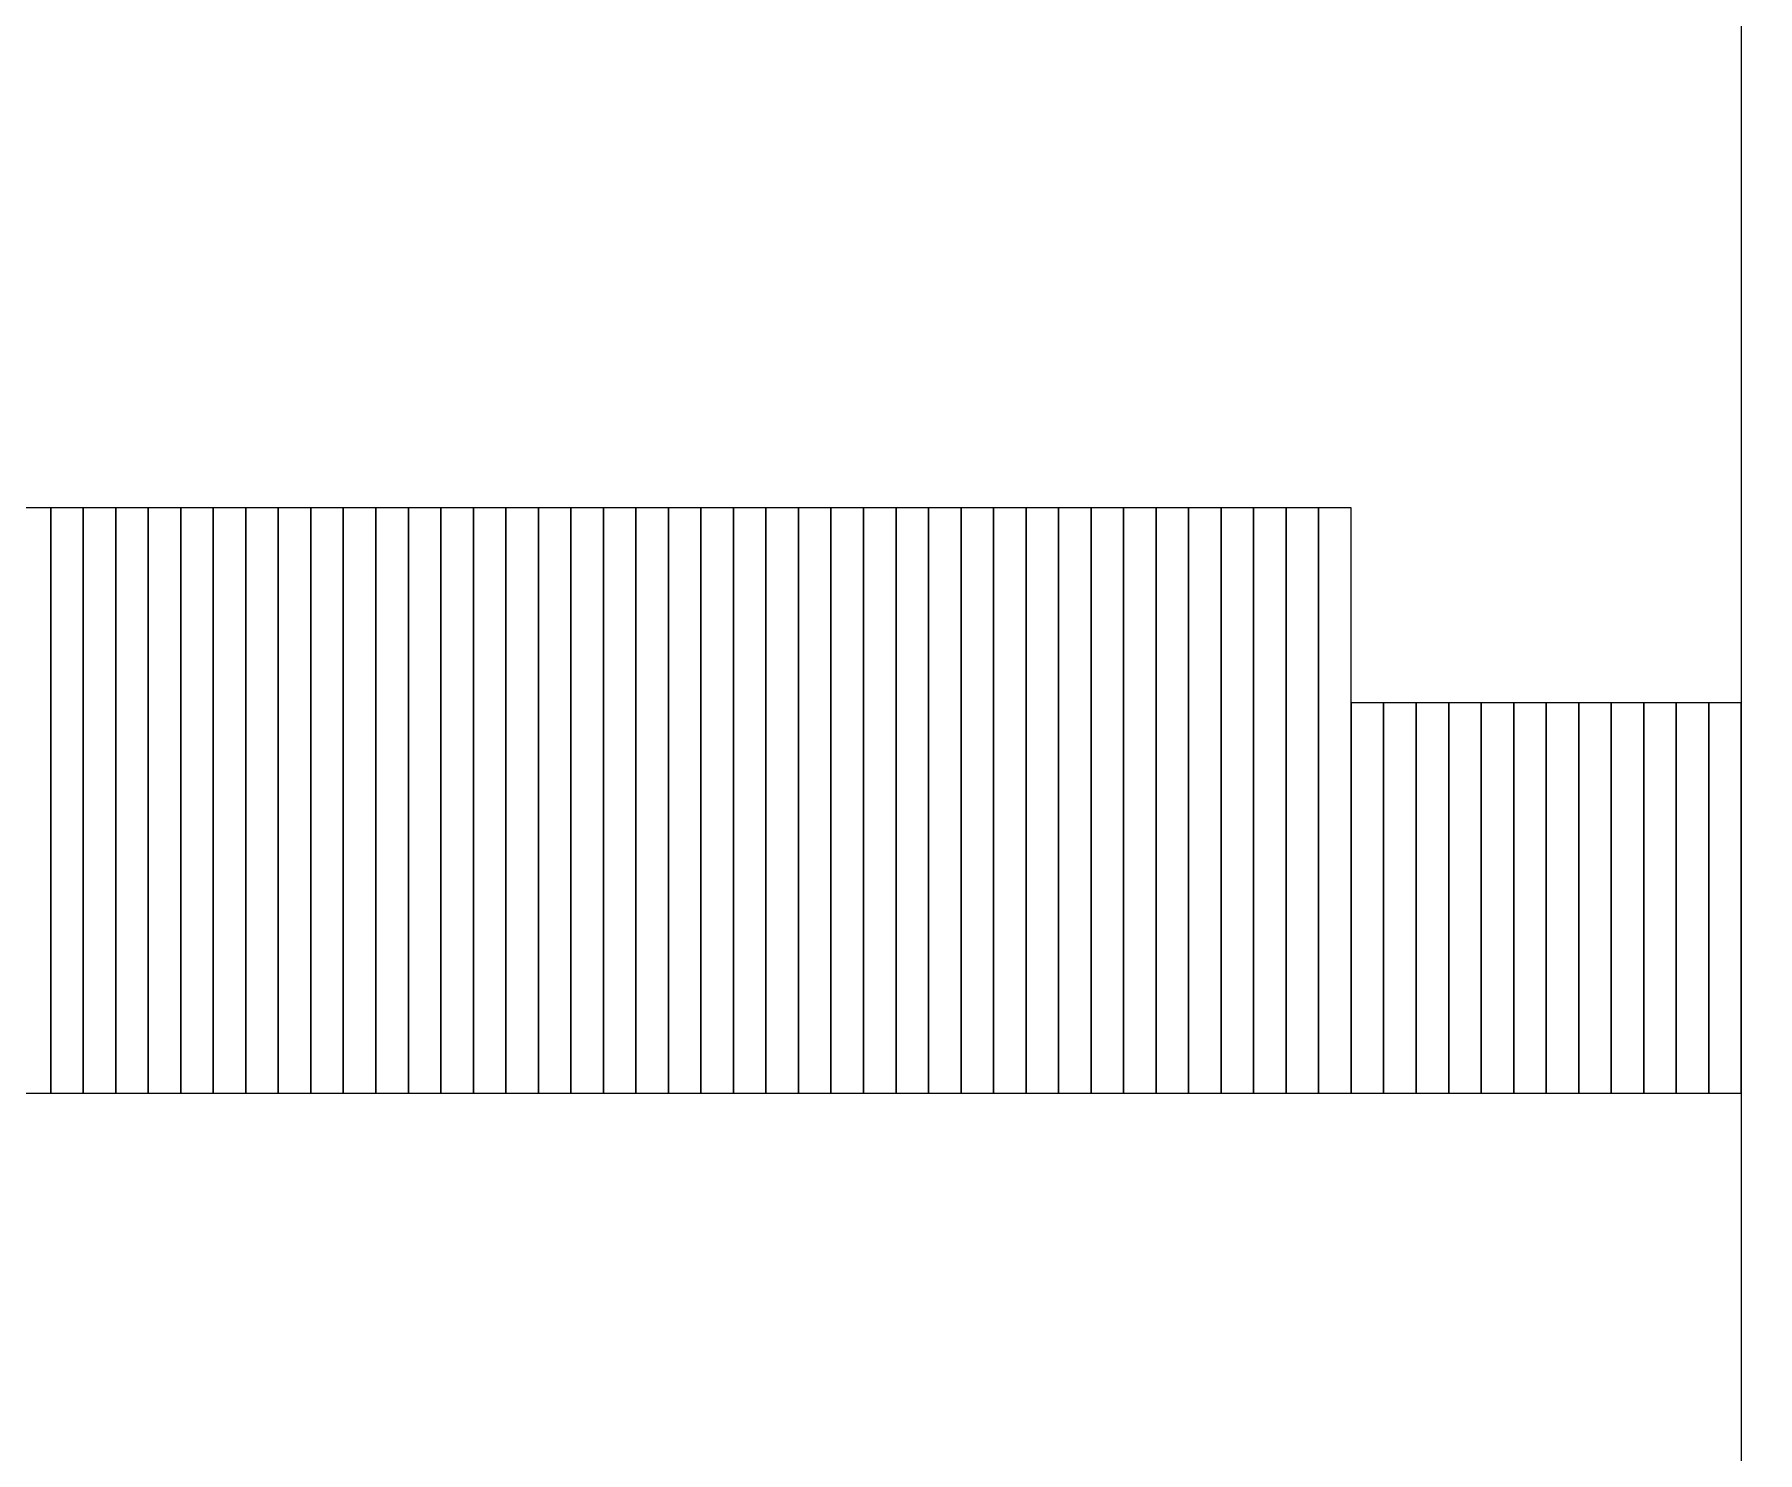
# Model space of a CAD drawing. Header units: millimetres. Extents: x -90 to 99, y -65 to 67.
# Drawn here: x -48.188 to -46.842, y 35.761 to 36.869 of the extents above; entities that cross this region are included whole.
import ezdxf

# ---------------------------------------------------------------- set-up
doc = ezdxf.new("R2010")
doc.units = ezdxf.units.MM
doc.header["$MEASUREMENT"] = 0
doc.layers.add('BG_OUTLINE', color=7, linetype='Continuous')
doc.layers.add('MA_PEN3', color=7, linetype='Continuous')

msp = doc.modelspace()

# ---------------------------------------------------------------- linework, layer by layer
at = {"layer": 'BG_OUTLINE', "color": 3, "lineweight": 9}
msp.add_open_spline([(-71.7269, -61.8795), (-71.7269, -61.8795), (-71.7343, 42.2681), (-71.7343, 42.2681), (-71.7343, 42.2681), (-71.7348, 43.0066), (-71.4419, 43.715), (-70.92, 44.2375), (-70.92, 44.2375), (-70.3982, 44.76), (-69.6866, 45.0538), (-68.9482, 45.0543), (-68.9482, 45.0543), (-68.9482, 45.0543), (75.2046, 45.0543), (75.2046, 45.0543), (75.2046, 45.0543), (76.8319, 45.0552), (78.1763, 43.7805), (78.2661, 42.1556), (78.2661, 42.1556), (78.2661, 42.1556), (78.2661, 31.2814), (78.2661, 31.2814), (78.2661, 31.2814), (78.2661, 31.2814), (72.2646, 31.2814), (72.2646, 31.2814), (72.2646, 31.2814), (72.2646, 31.2814), (72.2646, 26.9814), (72.2646, 26.9814), (72.2646, 26.9814), (72.2646, 26.9814), (78.2661, 26.9814), (78.2661, 26.9814), (78.2661, 26.9814), (78.2661, 26.9814), (78.2661, 18.6553), (78.2661, 18.6553), (78.2661, 18.6553), (78.2661, 18.6553), (72.2496, 18.6553), (72.2496, 18.6553), (72.2496, 18.6553), (72.2496, 18.6553), (72.2496, 14.3553), (72.2496, 14.3553), (72.2496, 14.3553), (72.2496, 14.3553), (78.2661, 14.3553), (78.2661, 14.3553), (78.2661, 14.3553), (78.2661, 14.3553), (78.2661, 9.255), (78.2661, 9.255), (78.2661, 9.255), (78.2661, 9.255), (72.2648, 9.255), (72.2648, 9.255), (72.2648, 9.255), (72.2648, 9.255), (72.2648, 4.955), (72.2648, 4.955), (72.2648, 4.955), (72.2648, 4.955), (78.2661, 4.955), (78.2661, 4.955), (78.2661, 4.955), (78.2661, 4.955), (78.2661, -3.3762), (78.2661, -3.3762), (78.2661, -3.3762), (78.2661, -3.3762), (72.2445, -3.3762), (72.2445, -3.3762), (72.2445, -3.3762), (72.2445, -3.3762), (72.2445, -7.6762), (72.2445, -7.6762), (72.2445, -7.6762), (72.2445, -7.6762), (78.2661, -7.6762), (78.2661, -7.6762), (78.2661, -7.6762), (78.2661, -7.6762), (78.2661, -12.7615), (78.2661, -12.7615), (78.2661, -12.7615), (78.2661, -12.7615), (72.2651, -12.7615), (72.2651, -12.7615), (72.2651, -12.7615), (72.2651, -12.7615), (72.2651, -17.0615), (72.2651, -17.0615), (72.2651, -17.0615), (72.2651, -17.0615), (78.2661, -17.0615), (78.2661, -17.0615), (78.2661, -17.0615), (78.2661, -17.0615), (78.2661, -25.4097), (78.2661, -25.4097), (78.2661, -25.4097), (78.2661, -25.4097), (72.2656, -25.4097), (72.2656, -25.4097), (72.2656, -25.4097), (72.2656, -25.4097), (72.2656, -29.7097), (72.2656, -29.7097), (72.2656, -29.7097), (72.2656, -29.7097), (78.2661, -29.7097), (78.2661, -29.7097), (78.2661, -29.7097), (78.2661, -29.7097), (78.2661, -34.793), (78.2661, -34.793), (78.2661, -34.793), (78.2661, -34.793), (72.2679, -34.793), (72.2679, -34.793), (72.2679, -34.793), (72.2679, -34.793), (72.2679, -39.0929), (72.2679, -39.0929), (72.2679, -39.0929), (72.2679, -39.0929), (78.2661, -39.0929), (78.2661, -39.0929), (78.2661, -39.0929), (78.2661, -39.0929), (78.2661, -47.4269), (78.2661, -47.4269), (78.2661, -47.4269), (78.2661, -47.4269), (72.2679, -47.4269), (72.2679, -47.4269), (72.2679, -47.4269), (72.2679, -47.4269), (72.2679, -51.7269), (72.2679, -51.7269), (72.2679, -51.7269), (72.2679, -51.7269), (78.2661, -51.7269), (78.2661, -51.7269), (78.2661, -51.7269), (78.2661, -51.7269), (78.2661, -51.8138), (78.2661, -51.8138), (78.2661, -51.8138), (78.2661, -51.8138), (78.2656, -61.8468), (78.2656, -61.8468), (78.2656, -61.8468), (78.2661, -62.6669), (77.9407, -63.4536), (77.3612, -64.0339), (77.3612, -64.0339), (76.7817, -64.6142), (75.9915, -64.9405), (75.1713, -64.941), (75.1713, -64.941), (75.1713, -64.941), (-68.6609, -64.9456), (-68.6609, -64.9456), (-68.6609, -64.9456), (-69.4735, -64.9461), (-70.2531, -64.6237), (-70.8281, -64.0495), (-70.8281, -64.0495), (-71.4031, -63.4752), (-71.7264, -62.6922), (-71.7269, -61.8795)], degree=3, knots=[0, 0, 0, 0, 0.022727, 0.022727, 0.022727, 0.022727, 0.045455, 0.045455, 0.045455, 0.045455, 0.068182, 0.068182, 0.068182, 0.068182, 0.090909, 0.090909, 0.090909, 0.090909, 0.113636, 0.113636, 0.113636, 0.113636, 0.136364, 0.136364, 0.136364, 0.136364, 0.159091, 0.159091, 0.159091, 0.159091, 0.181818, 0.181818, 0.181818, 0.181818, 0.204545, 0.204545, 0.204545, 0.204545, 0.227273, 0.227273, 0.227273, 0.227273, 0.25, 0.25, 0.25, 0.25, 0.272727, 0.272727, 0.272727, 0.272727, 0.295455, 0.295455, 0.295455, 0.295455, 0.318182, 0.318182, 0.318182, 0.318182, 0.340909, 0.340909, 0.340909, 0.340909, 0.363636, 0.363636, 0.363636, 0.363636, 0.386364, 0.386364, 0.386364, 0.386364, 0.409091, 0.409091, 0.409091, 0.409091, 0.431818, 0.431818, 0.431818, 0.431818, 0.454545, 0.454545, 0.454545, 0.454545, 0.477273, 0.477273, 0.477273, 0.477273, 0.5, 0.5, 0.5, 0.5, 0.522727, 0.522727, 0.522727, 0.522727, 0.545455, 0.545455, 0.545455, 0.545455, 0.568182, 0.568182, 0.568182, 0.568182, 0.590909, 0.590909, 0.590909, 0.590909, 0.613636, 0.613636, 0.613636, 0.613636, 0.636364, 0.636364, 0.636364, 0.636364, 0.659091, 0.659091, 0.659091, 0.659091, 0.681818, 0.681818, 0.681818, 0.681818, 0.704545, 0.704545, 0.704545, 0.704545, 0.727273, 0.727273, 0.727273, 0.727273, 0.75, 0.75, 0.75, 0.75, 0.772727, 0.772727, 0.772727, 0.772727, 0.795455, 0.795455, 0.795455, 0.795455, 0.818182, 0.818182, 0.818182, 0.818182, 0.840909, 0.840909, 0.840909, 0.840909, 0.863636, 0.863636, 0.863636, 0.863636, 0.886364, 0.886364, 0.886364, 0.886364, 0.909091, 0.909091, 0.909091, 0.909091, 0.931818, 0.931818, 0.931818, 0.931818, 0.954545, 0.954545, 0.954545, 0.954545, 0.977273, 0.977273, 0.977273, 0.977273, 1, 1, 1, 1], dxfattribs=at)
at = {"layer": 'MA_PEN3', "color": 5, "lineweight": 9}
for points in [[(-46.8549, 40.3601), (-46.8549, 40.3601), (-46.8295, 40.3601), (-46.8295, 40.3601), (-46.8295, 40.3601), (-46.8295, 40.3601), (-46.8295, 33.9085), (-46.8295, 33.9085), (-46.8295, 33.9085), (-46.8295, 33.9085), (-46.8549, 33.9085), (-46.8549, 33.9085), (-46.8549, 33.9085), (-46.8549, 33.9085), (-46.8549, 40.3601), (-46.8549, 40.3601)], [(-48.2011, 36.4993), (-48.2011, 36.4993), (-48.1757, 36.4993), (-48.1757, 36.4993), (-48.1757, 36.4993), (-48.1757, 36.4993), (-48.1757, 36.0421), (-48.1757, 36.0421), (-48.1757, 36.0421), (-48.1757, 36.0421), (-48.2011, 36.0421), (-48.2011, 36.0421), (-48.2011, 36.0421), (-48.2011, 36.0421), (-48.2011, 36.4993), (-48.2011, 36.4993)], [(-48.1757, 36.4993), (-48.1757, 36.4993), (-48.1503, 36.4993), (-48.1503, 36.4993), (-48.1503, 36.4993), (-48.1503, 36.4993), (-48.1503, 36.0421), (-48.1503, 36.0421), (-48.1503, 36.0421), (-48.1503, 36.0421), (-48.1757, 36.0421), (-48.1757, 36.0421), (-48.1757, 36.0421), (-48.1757, 36.0421), (-48.1757, 36.4993), (-48.1757, 36.4993)], [(-48.1503, 36.4993), (-48.1503, 36.4993), (-48.1249, 36.4993), (-48.1249, 36.4993), (-48.1249, 36.4993), (-48.1249, 36.4993), (-48.1249, 36.0421), (-48.1249, 36.0421), (-48.1249, 36.0421), (-48.1249, 36.0421), (-48.1503, 36.0421), (-48.1503, 36.0421), (-48.1503, 36.0421), (-48.1503, 36.0421), (-48.1503, 36.4993), (-48.1503, 36.4993)], [(-48.1249, 36.4993), (-48.1249, 36.4993), (-48.0995, 36.4993), (-48.0995, 36.4993), (-48.0995, 36.4993), (-48.0995, 36.4993), (-48.0995, 36.0421), (-48.0995, 36.0421), (-48.0995, 36.0421), (-48.0995, 36.0421), (-48.1249, 36.0421), (-48.1249, 36.0421), (-48.1249, 36.0421), (-48.1249, 36.0421), (-48.1249, 36.4993), (-48.1249, 36.4993)], [(-48.0995, 36.4993), (-48.0995, 36.4993), (-48.0741, 36.4993), (-48.0741, 36.4993), (-48.0741, 36.4993), (-48.0741, 36.4993), (-48.0741, 36.0421), (-48.0741, 36.0421), (-48.0741, 36.0421), (-48.0741, 36.0421), (-48.0995, 36.0421), (-48.0995, 36.0421), (-48.0995, 36.0421), (-48.0995, 36.0421), (-48.0995, 36.4993), (-48.0995, 36.4993)], [(-48.0741, 36.4993), (-48.0741, 36.4993), (-48.0487, 36.4993), (-48.0487, 36.4993), (-48.0487, 36.4993), (-48.0487, 36.4993), (-48.0487, 36.0421), (-48.0487, 36.0421), (-48.0487, 36.0421), (-48.0487, 36.0421), (-48.0741, 36.0421), (-48.0741, 36.0421), (-48.0741, 36.0421), (-48.0741, 36.0421), (-48.0741, 36.4993), (-48.0741, 36.4993)], [(-48.0487, 36.4993), (-48.0487, 36.4993), (-48.0233, 36.4993), (-48.0233, 36.4993), (-48.0233, 36.4993), (-48.0233, 36.4993), (-48.0233, 36.0421), (-48.0233, 36.0421), (-48.0233, 36.0421), (-48.0233, 36.0421), (-48.0487, 36.0421), (-48.0487, 36.0421), (-48.0487, 36.0421), (-48.0487, 36.0421), (-48.0487, 36.4993), (-48.0487, 36.4993)], [(-48.0233, 36.4993), (-48.0233, 36.4993), (-47.9979, 36.4993), (-47.9979, 36.4993), (-47.9979, 36.4993), (-47.9979, 36.4993), (-47.9979, 36.0421), (-47.9979, 36.0421), (-47.9979, 36.0421), (-47.9979, 36.0421), (-48.0233, 36.0421), (-48.0233, 36.0421), (-48.0233, 36.0421), (-48.0233, 36.0421), (-48.0233, 36.4993), (-48.0233, 36.4993)], [(-47.9979, 36.4993), (-47.9979, 36.4993), (-47.9725, 36.4993), (-47.9725, 36.4993), (-47.9725, 36.4993), (-47.9725, 36.4993), (-47.9725, 36.0421), (-47.9725, 36.0421), (-47.9725, 36.0421), (-47.9725, 36.0421), (-47.9979, 36.0421), (-47.9979, 36.0421), (-47.9979, 36.0421), (-47.9979, 36.0421), (-47.9979, 36.4993), (-47.9979, 36.4993)], [(-47.9725, 36.4993), (-47.9725, 36.4993), (-47.9471, 36.4993), (-47.9471, 36.4993), (-47.9471, 36.4993), (-47.9471, 36.4993), (-47.9471, 36.0421), (-47.9471, 36.0421), (-47.9471, 36.0421), (-47.9471, 36.0421), (-47.9725, 36.0421), (-47.9725, 36.0421), (-47.9725, 36.0421), (-47.9725, 36.0421), (-47.9725, 36.4993), (-47.9725, 36.4993)], [(-47.9471, 36.4993), (-47.9471, 36.4993), (-47.9217, 36.4993), (-47.9217, 36.4993), (-47.9217, 36.4993), (-47.9217, 36.4993), (-47.9217, 36.0421), (-47.9217, 36.0421), (-47.9217, 36.0421), (-47.9217, 36.0421), (-47.9471, 36.0421), (-47.9471, 36.0421), (-47.9471, 36.0421), (-47.9471, 36.0421), (-47.9471, 36.4993), (-47.9471, 36.4993)], [(-47.9217, 36.4993), (-47.9217, 36.4993), (-47.8963, 36.4993), (-47.8963, 36.4993), (-47.8963, 36.4993), (-47.8963, 36.4993), (-47.8963, 36.0421), (-47.8963, 36.0421), (-47.8963, 36.0421), (-47.8963, 36.0421), (-47.9217, 36.0421), (-47.9217, 36.0421), (-47.9217, 36.0421), (-47.9217, 36.0421), (-47.9217, 36.4993), (-47.9217, 36.4993)], [(-47.8963, 36.4993), (-47.8963, 36.4993), (-47.8709, 36.4993), (-47.8709, 36.4993), (-47.8709, 36.4993), (-47.8709, 36.4993), (-47.8709, 36.0421), (-47.8709, 36.0421), (-47.8709, 36.0421), (-47.8709, 36.0421), (-47.8963, 36.0421), (-47.8963, 36.0421), (-47.8963, 36.0421), (-47.8963, 36.0421), (-47.8963, 36.4993), (-47.8963, 36.4993)], [(-47.8709, 36.4993), (-47.8709, 36.4993), (-47.8455, 36.4993), (-47.8455, 36.4993), (-47.8455, 36.4993), (-47.8455, 36.4993), (-47.8455, 36.0421), (-47.8455, 36.0421), (-47.8455, 36.0421), (-47.8455, 36.0421), (-47.8709, 36.0421), (-47.8709, 36.0421), (-47.8709, 36.0421), (-47.8709, 36.0421), (-47.8709, 36.4993), (-47.8709, 36.4993)], [(-47.8455, 36.4993), (-47.8455, 36.4993), (-47.8201, 36.4993), (-47.8201, 36.4993), (-47.8201, 36.4993), (-47.8201, 36.4993), (-47.8201, 36.0421), (-47.8201, 36.0421), (-47.8201, 36.0421), (-47.8201, 36.0421), (-47.8455, 36.0421), (-47.8455, 36.0421), (-47.8455, 36.0421), (-47.8455, 36.0421), (-47.8455, 36.4993), (-47.8455, 36.4993)], [(-47.8201, 36.4993), (-47.8201, 36.4993), (-47.7947, 36.4993), (-47.7947, 36.4993), (-47.7947, 36.4993), (-47.7947, 36.4993), (-47.7947, 36.0421), (-47.7947, 36.0421), (-47.7947, 36.0421), (-47.7947, 36.0421), (-47.8201, 36.0421), (-47.8201, 36.0421), (-47.8201, 36.0421), (-47.8201, 36.0421), (-47.8201, 36.4993), (-47.8201, 36.4993)], [(-47.7947, 36.4993), (-47.7947, 36.4993), (-47.7693, 36.4993), (-47.7693, 36.4993), (-47.7693, 36.4993), (-47.7693, 36.4993), (-47.7693, 36.0421), (-47.7693, 36.0421), (-47.7693, 36.0421), (-47.7693, 36.0421), (-47.7947, 36.0421), (-47.7947, 36.0421), (-47.7947, 36.0421), (-47.7947, 36.0421), (-47.7947, 36.4993), (-47.7947, 36.4993)], [(-47.7693, 36.4993), (-47.7693, 36.4993), (-47.7439, 36.4993), (-47.7439, 36.4993), (-47.7439, 36.4993), (-47.7439, 36.4993), (-47.7439, 36.0421), (-47.7439, 36.0421), (-47.7439, 36.0421), (-47.7439, 36.0421), (-47.7693, 36.0421), (-47.7693, 36.0421), (-47.7693, 36.0421), (-47.7693, 36.0421), (-47.7693, 36.4993), (-47.7693, 36.4993)], [(-47.7439, 36.4993), (-47.7439, 36.4993), (-47.7185, 36.4993), (-47.7185, 36.4993), (-47.7185, 36.4993), (-47.7185, 36.4993), (-47.7185, 36.0421), (-47.7185, 36.0421), (-47.7185, 36.0421), (-47.7185, 36.0421), (-47.7439, 36.0421), (-47.7439, 36.0421), (-47.7439, 36.0421), (-47.7439, 36.0421), (-47.7439, 36.4993), (-47.7439, 36.4993)], [(-47.7185, 36.4993), (-47.7185, 36.4993), (-47.6931, 36.4993), (-47.6931, 36.4993), (-47.6931, 36.4993), (-47.6931, 36.4993), (-47.6931, 36.0421), (-47.6931, 36.0421), (-47.6931, 36.0421), (-47.6931, 36.0421), (-47.7185, 36.0421), (-47.7185, 36.0421), (-47.7185, 36.0421), (-47.7185, 36.0421), (-47.7185, 36.4993), (-47.7185, 36.4993)], [(-47.6931, 36.4993), (-47.6931, 36.4993), (-47.6677, 36.4993), (-47.6677, 36.4993), (-47.6677, 36.4993), (-47.6677, 36.4993), (-47.6677, 36.0421), (-47.6677, 36.0421), (-47.6677, 36.0421), (-47.6677, 36.0421), (-47.6931, 36.0421), (-47.6931, 36.0421), (-47.6931, 36.0421), (-47.6931, 36.0421), (-47.6931, 36.4993), (-47.6931, 36.4993)], [(-47.6677, 36.4993), (-47.6677, 36.4993), (-47.6423, 36.4993), (-47.6423, 36.4993), (-47.6423, 36.4993), (-47.6423, 36.4993), (-47.6423, 36.0421), (-47.6423, 36.0421), (-47.6423, 36.0421), (-47.6423, 36.0421), (-47.6677, 36.0421), (-47.6677, 36.0421), (-47.6677, 36.0421), (-47.6677, 36.0421), (-47.6677, 36.4993), (-47.6677, 36.4993)], [(-47.6423, 36.4993), (-47.6423, 36.4993), (-47.6169, 36.4993), (-47.6169, 36.4993), (-47.6169, 36.4993), (-47.6169, 36.4993), (-47.6169, 36.0421), (-47.6169, 36.0421), (-47.6169, 36.0421), (-47.6169, 36.0421), (-47.6423, 36.0421), (-47.6423, 36.0421), (-47.6423, 36.0421), (-47.6423, 36.0421), (-47.6423, 36.4993), (-47.6423, 36.4993)], [(-47.6169, 36.4993), (-47.6169, 36.4993), (-47.5915, 36.4993), (-47.5915, 36.4993), (-47.5915, 36.4993), (-47.5915, 36.4993), (-47.5915, 36.0421), (-47.5915, 36.0421), (-47.5915, 36.0421), (-47.5915, 36.0421), (-47.6169, 36.0421), (-47.6169, 36.0421), (-47.6169, 36.0421), (-47.6169, 36.0421), (-47.6169, 36.4993), (-47.6169, 36.4993)], [(-47.5915, 36.4993), (-47.5915, 36.4993), (-47.5661, 36.4993), (-47.5661, 36.4993), (-47.5661, 36.4993), (-47.5661, 36.4993), (-47.5661, 36.0421), (-47.5661, 36.0421), (-47.5661, 36.0421), (-47.5661, 36.0421), (-47.5915, 36.0421), (-47.5915, 36.0421), (-47.5915, 36.0421), (-47.5915, 36.0421), (-47.5915, 36.4993), (-47.5915, 36.4993)], [(-47.5661, 36.4993), (-47.5661, 36.4993), (-47.5407, 36.4993), (-47.5407, 36.4993), (-47.5407, 36.4993), (-47.5407, 36.4993), (-47.5407, 36.0421), (-47.5407, 36.0421), (-47.5407, 36.0421), (-47.5407, 36.0421), (-47.5661, 36.0421), (-47.5661, 36.0421), (-47.5661, 36.0421), (-47.5661, 36.0421), (-47.5661, 36.4993), (-47.5661, 36.4993)], [(-47.5407, 36.4993), (-47.5407, 36.4993), (-47.5153, 36.4993), (-47.5153, 36.4993), (-47.5153, 36.4993), (-47.5153, 36.4993), (-47.5153, 36.0421), (-47.5153, 36.0421), (-47.5153, 36.0421), (-47.5153, 36.0421), (-47.5407, 36.0421), (-47.5407, 36.0421), (-47.5407, 36.0421), (-47.5407, 36.0421), (-47.5407, 36.4993), (-47.5407, 36.4993)], [(-47.5153, 36.4993), (-47.5153, 36.4993), (-47.4899, 36.4993), (-47.4899, 36.4993), (-47.4899, 36.4993), (-47.4899, 36.4993), (-47.4899, 36.0421), (-47.4899, 36.0421), (-47.4899, 36.0421), (-47.4899, 36.0421), (-47.5153, 36.0421), (-47.5153, 36.0421), (-47.5153, 36.0421), (-47.5153, 36.0421), (-47.5153, 36.4993), (-47.5153, 36.4993)], [(-47.4899, 36.4993), (-47.4899, 36.4993), (-47.4645, 36.4993), (-47.4645, 36.4993), (-47.4645, 36.4993), (-47.4645, 36.4993), (-47.4645, 36.0421), (-47.4645, 36.0421), (-47.4645, 36.0421), (-47.4645, 36.0421), (-47.4899, 36.0421), (-47.4899, 36.0421), (-47.4899, 36.0421), (-47.4899, 36.0421), (-47.4899, 36.4993), (-47.4899, 36.4993)], [(-47.4645, 36.4993), (-47.4645, 36.4993), (-47.4391, 36.4993), (-47.4391, 36.4993), (-47.4391, 36.4993), (-47.4391, 36.4993), (-47.4391, 36.0421), (-47.4391, 36.0421), (-47.4391, 36.0421), (-47.4391, 36.0421), (-47.4645, 36.0421), (-47.4645, 36.0421), (-47.4645, 36.0421), (-47.4645, 36.0421), (-47.4645, 36.4993), (-47.4645, 36.4993)], [(-47.4391, 36.4993), (-47.4391, 36.4993), (-47.4137, 36.4993), (-47.4137, 36.4993), (-47.4137, 36.4993), (-47.4137, 36.4993), (-47.4137, 36.0421), (-47.4137, 36.0421), (-47.4137, 36.0421), (-47.4137, 36.0421), (-47.4391, 36.0421), (-47.4391, 36.0421), (-47.4391, 36.0421), (-47.4391, 36.0421), (-47.4391, 36.4993), (-47.4391, 36.4993)], [(-47.4137, 36.4993), (-47.4137, 36.4993), (-47.3883, 36.4993), (-47.3883, 36.4993), (-47.3883, 36.4993), (-47.3883, 36.4993), (-47.3883, 36.0421), (-47.3883, 36.0421), (-47.3883, 36.0421), (-47.3883, 36.0421), (-47.4137, 36.0421), (-47.4137, 36.0421), (-47.4137, 36.0421), (-47.4137, 36.0421), (-47.4137, 36.4993), (-47.4137, 36.4993)], [(-47.3883, 36.4993), (-47.3883, 36.4993), (-47.3629, 36.4993), (-47.3629, 36.4993), (-47.3629, 36.4993), (-47.3629, 36.4993), (-47.3629, 36.0421), (-47.3629, 36.0421), (-47.3629, 36.0421), (-47.3629, 36.0421), (-47.3883, 36.0421), (-47.3883, 36.0421), (-47.3883, 36.0421), (-47.3883, 36.0421), (-47.3883, 36.4993), (-47.3883, 36.4993)], [(-47.3629, 36.4993), (-47.3629, 36.4993), (-47.3375, 36.4993), (-47.3375, 36.4993), (-47.3375, 36.4993), (-47.3375, 36.4993), (-47.3375, 36.0421), (-47.3375, 36.0421), (-47.3375, 36.0421), (-47.3375, 36.0421), (-47.3629, 36.0421), (-47.3629, 36.0421), (-47.3629, 36.0421), (-47.3629, 36.0421), (-47.3629, 36.4993), (-47.3629, 36.4993)], [(-47.3375, 36.4993), (-47.3375, 36.4993), (-47.3121, 36.4993), (-47.3121, 36.4993), (-47.3121, 36.4993), (-47.3121, 36.4993), (-47.3121, 36.0421), (-47.3121, 36.0421), (-47.3121, 36.0421), (-47.3121, 36.0421), (-47.3375, 36.0421), (-47.3375, 36.0421), (-47.3375, 36.0421), (-47.3375, 36.0421), (-47.3375, 36.4993), (-47.3375, 36.4993)], [(-47.3121, 36.4993), (-47.3121, 36.4993), (-47.2867, 36.4993), (-47.2867, 36.4993), (-47.2867, 36.4993), (-47.2867, 36.4993), (-47.2867, 36.0421), (-47.2867, 36.0421), (-47.2867, 36.0421), (-47.2867, 36.0421), (-47.3121, 36.0421), (-47.3121, 36.0421), (-47.3121, 36.0421), (-47.3121, 36.0421), (-47.3121, 36.4993), (-47.3121, 36.4993)], [(-47.2867, 36.4993), (-47.2867, 36.4993), (-47.2613, 36.4993), (-47.2613, 36.4993), (-47.2613, 36.4993), (-47.2613, 36.4993), (-47.2613, 36.0421), (-47.2613, 36.0421), (-47.2613, 36.0421), (-47.2613, 36.0421), (-47.2867, 36.0421), (-47.2867, 36.0421), (-47.2867, 36.0421), (-47.2867, 36.0421), (-47.2867, 36.4993), (-47.2867, 36.4993)], [(-47.2613, 36.4993), (-47.2613, 36.4993), (-47.2359, 36.4993), (-47.2359, 36.4993), (-47.2359, 36.4993), (-47.2359, 36.4993), (-47.2359, 36.0421), (-47.2359, 36.0421), (-47.2359, 36.0421), (-47.2359, 36.0421), (-47.2613, 36.0421), (-47.2613, 36.0421), (-47.2613, 36.0421), (-47.2613, 36.0421), (-47.2613, 36.4993), (-47.2613, 36.4993)], [(-47.2359, 36.4993), (-47.2359, 36.4993), (-47.2105, 36.4993), (-47.2105, 36.4993), (-47.2105, 36.4993), (-47.2105, 36.4993), (-47.2105, 36.0421), (-47.2105, 36.0421), (-47.2105, 36.0421), (-47.2105, 36.0421), (-47.2359, 36.0421), (-47.2359, 36.0421), (-47.2359, 36.0421), (-47.2359, 36.0421), (-47.2359, 36.4993), (-47.2359, 36.4993)], [(-47.2105, 36.4993), (-47.2105, 36.4993), (-47.1851, 36.4993), (-47.1851, 36.4993), (-47.1851, 36.4993), (-47.1851, 36.4993), (-47.1851, 36.0421), (-47.1851, 36.0421), (-47.1851, 36.0421), (-47.1851, 36.0421), (-47.2105, 36.0421), (-47.2105, 36.0421), (-47.2105, 36.0421), (-47.2105, 36.0421), (-47.2105, 36.4993), (-47.2105, 36.4993)], [(-47.1851, 36.4993), (-47.1851, 36.4993), (-47.1597, 36.4993), (-47.1597, 36.4993), (-47.1597, 36.4993), (-47.1597, 36.4993), (-47.1597, 36.0421), (-47.1597, 36.0421), (-47.1597, 36.0421), (-47.1597, 36.0421), (-47.1851, 36.0421), (-47.1851, 36.0421), (-47.1851, 36.0421), (-47.1851, 36.0421), (-47.1851, 36.4993), (-47.1851, 36.4993)], [(-47.1597, 36.3469), (-47.1597, 36.3469), (-47.1343, 36.3469), (-47.1343, 36.3469), (-47.1343, 36.3469), (-47.1343, 36.3469), (-47.1343, 36.0421), (-47.1343, 36.0421), (-47.1343, 36.0421), (-47.1343, 36.0421), (-47.1597, 36.0421), (-47.1597, 36.0421), (-47.1597, 36.0421), (-47.1597, 36.0421), (-47.1597, 36.3469), (-47.1597, 36.3469)], [(-47.1343, 36.3469), (-47.1343, 36.3469), (-47.1089, 36.3469), (-47.1089, 36.3469), (-47.1089, 36.3469), (-47.1089, 36.3469), (-47.1089, 36.0421), (-47.1089, 36.0421), (-47.1089, 36.0421), (-47.1089, 36.0421), (-47.1343, 36.0421), (-47.1343, 36.0421), (-47.1343, 36.0421), (-47.1343, 36.0421), (-47.1343, 36.3469), (-47.1343, 36.3469)], [(-47.1089, 36.3469), (-47.1089, 36.3469), (-47.0835, 36.3469), (-47.0835, 36.3469), (-47.0835, 36.3469), (-47.0835, 36.3469), (-47.0835, 36.0421), (-47.0835, 36.0421), (-47.0835, 36.0421), (-47.0835, 36.0421), (-47.1089, 36.0421), (-47.1089, 36.0421), (-47.1089, 36.0421), (-47.1089, 36.0421), (-47.1089, 36.3469), (-47.1089, 36.3469)], [(-47.0835, 36.3469), (-47.0835, 36.3469), (-47.0581, 36.3469), (-47.0581, 36.3469), (-47.0581, 36.3469), (-47.0581, 36.3469), (-47.0581, 36.0421), (-47.0581, 36.0421), (-47.0581, 36.0421), (-47.0581, 36.0421), (-47.0835, 36.0421), (-47.0835, 36.0421), (-47.0835, 36.0421), (-47.0835, 36.0421), (-47.0835, 36.3469), (-47.0835, 36.3469)], [(-47.0581, 36.3469), (-47.0581, 36.3469), (-47.0327, 36.3469), (-47.0327, 36.3469), (-47.0327, 36.3469), (-47.0327, 36.3469), (-47.0327, 36.0421), (-47.0327, 36.0421), (-47.0327, 36.0421), (-47.0327, 36.0421), (-47.0581, 36.0421), (-47.0581, 36.0421), (-47.0581, 36.0421), (-47.0581, 36.0421), (-47.0581, 36.3469), (-47.0581, 36.3469)], [(-47.0327, 36.3469), (-47.0327, 36.3469), (-47.0073, 36.3469), (-47.0073, 36.3469), (-47.0073, 36.3469), (-47.0073, 36.3469), (-47.0073, 36.0421), (-47.0073, 36.0421), (-47.0073, 36.0421), (-47.0073, 36.0421), (-47.0327, 36.0421), (-47.0327, 36.0421), (-47.0327, 36.0421), (-47.0327, 36.0421), (-47.0327, 36.3469), (-47.0327, 36.3469)], [(-47.0073, 36.3469), (-47.0073, 36.3469), (-46.9819, 36.3469), (-46.9819, 36.3469), (-46.9819, 36.3469), (-46.9819, 36.3469), (-46.9819, 36.0421), (-46.9819, 36.0421), (-46.9819, 36.0421), (-46.9819, 36.0421), (-47.0073, 36.0421), (-47.0073, 36.0421), (-47.0073, 36.0421), (-47.0073, 36.0421), (-47.0073, 36.3469), (-47.0073, 36.3469)], [(-46.9819, 36.3469), (-46.9819, 36.3469), (-46.9565, 36.3469), (-46.9565, 36.3469), (-46.9565, 36.3469), (-46.9565, 36.3469), (-46.9565, 36.0421), (-46.9565, 36.0421), (-46.9565, 36.0421), (-46.9565, 36.0421), (-46.9819, 36.0421), (-46.9819, 36.0421), (-46.9819, 36.0421), (-46.9819, 36.0421), (-46.9819, 36.3469), (-46.9819, 36.3469)], [(-46.9565, 36.3469), (-46.9565, 36.3469), (-46.9311, 36.3469), (-46.9311, 36.3469), (-46.9311, 36.3469), (-46.9311, 36.3469), (-46.9311, 36.0421), (-46.9311, 36.0421), (-46.9311, 36.0421), (-46.9311, 36.0421), (-46.9565, 36.0421), (-46.9565, 36.0421), (-46.9565, 36.0421), (-46.9565, 36.0421), (-46.9565, 36.3469), (-46.9565, 36.3469)], [(-46.9311, 36.3469), (-46.9311, 36.3469), (-46.9057, 36.3469), (-46.9057, 36.3469), (-46.9057, 36.3469), (-46.9057, 36.3469), (-46.9057, 36.0421), (-46.9057, 36.0421), (-46.9057, 36.0421), (-46.9057, 36.0421), (-46.9311, 36.0421), (-46.9311, 36.0421), (-46.9311, 36.0421), (-46.9311, 36.0421), (-46.9311, 36.3469), (-46.9311, 36.3469)], [(-46.9057, 36.3469), (-46.9057, 36.3469), (-46.8803, 36.3469), (-46.8803, 36.3469), (-46.8803, 36.3469), (-46.8803, 36.3469), (-46.8803, 36.0421), (-46.8803, 36.0421), (-46.8803, 36.0421), (-46.8803, 36.0421), (-46.9057, 36.0421), (-46.9057, 36.0421), (-46.9057, 36.0421), (-46.9057, 36.0421), (-46.9057, 36.3469), (-46.9057, 36.3469)], [(-46.8803, 36.3469), (-46.8803, 36.3469), (-46.8549, 36.3469), (-46.8549, 36.3469), (-46.8549, 36.3469), (-46.8549, 36.3469), (-46.8549, 36.0421), (-46.8549, 36.0421), (-46.8549, 36.0421), (-46.8549, 36.0421), (-46.8803, 36.0421), (-46.8803, 36.0421), (-46.8803, 36.0421), (-46.8803, 36.0421), (-46.8803, 36.3469), (-46.8803, 36.3469)]]:
    msp.add_open_spline(points, degree=3, knots=[0, 0, 0, 0, 0.25, 0.25, 0.25, 0.25, 0.5, 0.5, 0.5, 0.5, 0.75, 0.75, 0.75, 0.75, 1, 1, 1, 1], dxfattribs=at)

doc.saveas('drawing.dxf')
